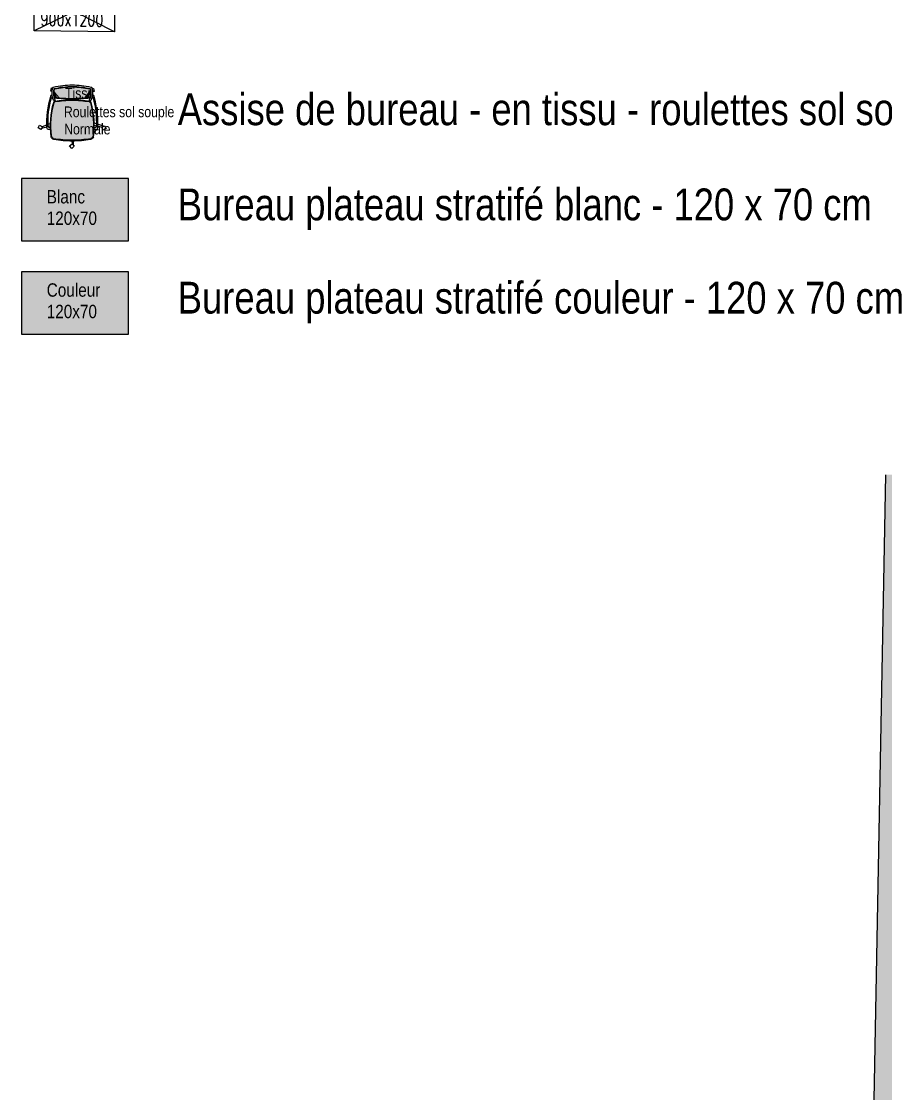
# Model space of a CAD drawing. Extents: x -28.9 to 23.3, y -8.4 to 57.6.
# Drawn here: x -25.82 to -16.13, y 7.28 to 19.31 of the extents above; entities that cross this region are included whole.
import ezdxf
from ezdxf.enums import TextEntityAlignment as Align

# ---------------------------------------------------------------- set-up
doc = ezdxf.new("R2010")
doc.units = 0
doc.header["$LTSCALE"] = 0.001
doc.linetypes.add('HIDDEN', pattern=[9.525, 6.35, -3.175])
for name, color, linetype in [('01-STR_MACONNERIE_HACH', 252, 'Continuous'), ('A-Etiq_Mob', 7, 'Continuous'), ('A-MobilierAQ', 7, 'Continuous')]:
    doc.layers.add(name, color=color, linetype=linetype)
doc.layers.add('A-mobilier', color=7, linetype='Continuous', true_color=0x666666)
doc.layers.add('couleur siege', color=1, linetype='Continuous', true_color=0xff0000)
doc.styles.add('ROMAND', font='romand', dxfattribs={"width": 0.7})
doc.styles.get("Standard").update_dxf_attribs({"font": 'ARIALN.TTF'})

# ---------------------------------------------------------------- blocks, each defined once
blk = doc.blocks.new('Xref-R1-2018-11')
at = {"layer": '01-STR_MACONNERIE_HACH'}
h = blk.add_hatch(color=256, dxfattribs=at)
h.dxf.hatch_style = 1
h.paths.add_polyline_path([(-9.908, 6.599), (-9.855, 6.598), (-9.854, 6.658), (-9.904, 6.659), (-9.902, 6.976), (-10.895, 6.982), (-10.897, 6.665), (-10.947, 6.665), (-10.947, 6.605), (-10.894, 6.605), (-10.871, 6.361), (-9.935, 6.355)])
h.paths.add_polyline_path([(-6.959, 6.957), (-8.584, 6.968), (-8.586, 6.65), (-8.636, 6.65), (-8.637, 6.59), (-8.584, 6.59), (-8.56, 6.346), (-6.992, 6.336), (-6.965, 6.58), (-6.912, 6.579), (-6.911, 6.639), (-6.961, 6.64)])
h.paths.add_polyline_path([(-3.984, 6.938), (-5.642, 6.949), (-5.644, 6.631), (-5.694, 6.632), (-5.694, 6.572), (-5.641, 6.571), (-5.617, 6.327), (-4.017, 6.317), (-3.99, 6.561), (-3.937, 6.56), (-3.936, 6.62), (-3.986, 6.621)])
h.paths.add_polyline_path([(-1.671, 6.923), (-2.666, 6.93), (-2.669, 6.612), (-2.719, 6.613), (-2.719, 6.553), (-2.666, 6.552), (-2.642, 6.308), (-1.704, 6.302), (-1.677, 6.546), (-1.624, 6.546), (-1.623, 6.606), (-1.673, 6.606)])
h.paths.add_polyline_path([(1.239, 6.905), (-0.354, 6.915), (-0.356, 6.597), (-0.406, 6.598), (-0.406, 6.538), (-0.353, 6.537), (-0.329, 6.293), (1.235, 6.283), (1.237, 6.527), (1.287, 6.527), (1.287, 6.587), (1.237, 6.587)])
h.paths.add_polyline_path([(4.261, 4.563), (4.039, 4.878), (3.794, 4.705), (3.744, 4.67), (3.441, 4.457), (3.737, 4.037), (4.142, 3.928), (4.173, 4.044), (4.125, 4.057)])
h.paths.add_polyline_path([(6.483, 4.625), (6.363, 4.826), (6.405, 4.859), (6.368, 4.906), (6.337, 4.882), (6.204, 5.054), (5.329, 4.375), (5.218, 4.388), (5.061, 3.805), (5.013, 3.818), (4.982, 3.702), (5.212, 3.64)])
edge = h.paths.add_edge_path()
edge.add_line((8.9, 6.498), (8.899, 6.5))
edge.add_line((8.899, 6.5), (11.013, 3.677))
edge.add_arc((11.38, 2.366), 1.361, 46.8852, 105.6326, ccw=False)
edge.add_line((12.311, 3.36), (9.178, 7.531))
edge.add_line((9.178, 7.531), (8.628, 7.127))
edge.add_line((8.628, 7.127), (8.722, 7.005))
edge.add_line((8.722, 7.005), (7.596, 6.132))
edge.add_line((7.596, 6.132), (7.729, 5.961))
edge.add_line((7.729, 5.961), (7.698, 5.937))
edge.add_line((7.698, 5.937), (7.735, 5.889))
edge.add_line((7.735, 5.889), (7.782, 5.926))
edge.add_line((7.782, 5.926), (7.947, 5.76))
edge.add_line((7.947, 5.76), (8.511, 6.197))
edge.add_line((8.511, 6.197), (8.51, 6.198))
edge.add_line((8.51, 6.198), (8.511, 6.197))
edge.add_line((8.511, 6.197), (8.9, 6.498))
edge = h.paths.add_edge_path()
edge.add_line((12.594, 2.983), (12.311, 3.36))
edge.add_arc((11.38, 2.366), 1.361, 46.8852, 105.6326)
edge.add_line((11.013, 3.677), (12.535, 1.646))
edge.add_arc((11.38, 2.366), 1.361, 328.0427, 359.269)
edge.add_arc((11.38, 2.366), 1.361, 359.269, 386.9277)
edge = h.paths.add_edge_path()
edge.add_arc((11.38, 2.366), 1.361, -0.731, 26.9277, ccw=False)
edge.add_arc((11.38, 2.366), 1.361, 328.0427, 359.269, ccw=False)
edge.add_line((12.535, 1.646), (16.884, -4.159))
edge.add_line((16.884, -4.159), (16.19, -4.68))
edge.add_line((16.19, -4.68), (16.294, -4.834))
edge.add_line((16.294, -4.834), (16.246, -4.871))
edge.add_line((16.246, -4.871), (16.282, -4.919))
edge.add_line((16.282, -4.919), (16.336, -4.878))
edge.add_line((16.336, -4.878), (16.42, -4.99))
edge.add_line((16.42, -4.99), (16.932, -4.606))
edge.add_line((16.932, -4.606), (17.12, -4.69))
edge.add_line((17.12, -4.69), (17.91, -4.096))
edge.add_line((17.91, -4.096), (12.594, 2.983))
h.paths.add_polyline_path([(14.898, -6.133), (15.405, -5.752), (15.321, -5.64), (15.375, -5.599), (15.339, -5.551), (15.291, -5.588), (15.286, -5.582), (15.172, -5.445), (14.029, -6.304), (14.155, -6.483), (14.106, -6.52), (14.142, -6.568), (14.197, -6.527), (14.369, -6.756), (14.442, -6.701), (14.496, -6.772), (14.616, -6.682), (14.655, -6.734), (14.886, -6.561), (14.793, -6.438), (14.938, -6.329)])
h.paths.add_polyline_path([(13.338, -7.641), (13.285, -7.57), (13.409, -7.477), (13.237, -7.248), (13.291, -7.207), (13.255, -7.159), (13.207, -7.195), (13.069, -7.023), (12.028, -7.806), (12.154, -7.986), (12.106, -8.023), (12.142, -8.071), (12.196, -8.03), (12.368, -8.259), (12.536, -8.133), (12.589, -8.204), (12.854, -8.005), (12.894, -8.057), (13.109, -7.895), (13.07, -7.843)])
h.paths.add_polyline_path([(11.229, -8.756), (11.283, -8.716), (11.247, -8.668), (11.199, -8.704), (11.06, -8.53), (10.075, -9.273), (10.075, -9.273), (10.065, -9.28), (10.191, -9.458), (10.12, -9.511), (10.156, -9.559), (10.21, -9.518), (10.384, -9.749), (10.524, -9.644), (10.577, -9.715), (10.84, -9.517), (10.88, -9.569), (11.096, -9.407), (11.056, -9.355), (11.33, -9.149), (11.277, -9.078), (11.401, -8.985)])
h.paths.add_polyline_path([(9.273, -10.583), (9.412, -10.478), (9.239, -10.248), (9.293, -10.207), (9.257, -10.159), (9.187, -10.212), (9.051, -10.042), (8.125, -10.737), (8.251, -10.918), (8.184, -10.968), (8.22, -11.016), (8.275, -10.975), (8.446, -11.204), (8.575, -11.107), (8.629, -11.178), (8.872, -10.996), (8.911, -11.048), (9.127, -10.886), (9.088, -10.834), (9.326, -10.655)])
h.paths.add_polyline_path([(7.391, -11.996), (7.501, -11.914), (7.329, -11.686), (7.383, -11.645), (7.347, -11.597), (7.281, -11.646), (7.143, -11.475), (6.323, -12.091), (6.453, -12.277), (6.373, -12.336), (6.41, -12.384), (6.464, -12.343), (6.632, -12.567), (6.694, -12.52), (6.747, -12.591), (6.99, -12.408), (7.03, -12.461), (7.246, -12.299), (7.206, -12.246), (7.445, -12.067)])
h.paths.add_polyline_path([(5.625, -13.323), (5.678, -13.283), (5.51, -13.059), (5.565, -13.019), (5.529, -12.971), (5.45, -13.03), (5.308, -12.853), (5.072, -13.03), (4.502, -13.023), (4.499, -13.236), (4.45, -13.235), (4.449, -13.295), (4.499, -13.296), (4.495, -13.602), (4.739, -13.605), (4.738, -13.704), (4.899, -13.706), (4.898, -13.776), (5.299, -13.781), (5.621, -13.539), (5.605, -13.469), (5.688, -13.407)])
h.paths.add_polyline_path([(3.316, -13.008), (2.435, -12.997), (2.432, -13.2), (2.382, -13.199), (2.382, -13.259), (2.431, -13.26), (2.427, -13.576), (2.534, -13.577), (2.533, -13.646), (2.727, -13.648), (2.726, -13.712), (2.997, -13.715), (2.998, -13.652), (3.18, -13.654), (3.181, -13.586), (3.309, -13.587), (3.313, -13.28), (3.363, -13.281), (3.364, -13.221), (3.314, -13.22)])
h.paths.add_polyline_path([(1.249, -12.981), (-0.601, -12.958), (-0.629, -13.165), (-0.697, -13.165), (-0.696, -13.225), (-0.648, -13.225), (-0.652, -13.537), (-0.615, -13.537), (-0.615, -13.606), (-0.428, -13.608), (-0.429, -13.671), (-0.155, -13.675), (-0.155, -13.612), (0.033, -13.614), (0.035, -13.51), (0.532, -13.516), (0.53, -13.62), (0.701, -13.623), (0.701, -13.686), (0.964, -13.689), (0.965, -13.626), (1.142, -13.628), (1.143, -13.56), (1.242, -13.561), (1.246, -13.245), (1.296, -13.245), (1.296, -13.185), (1.246, -13.185)])
h.paths.add_polyline_path([(-2.051, -12.939), (-2.894, -12.929), (-2.923, -13.15), (-2.992, -13.149), (-2.992, -13.209), (-2.942, -13.21), (-2.946, -13.507), (-2.81, -13.509), (-2.811, -13.578), (-2.625, -13.58), (-2.626, -13.643), (-2.357, -13.647), (-2.356, -13.584), (-2.159, -13.586), (-2.158, -13.517), (-2.036, -13.519), (-2.032, -13.207), (-1.963, -13.208), (-1.962, -13.148), (-2.029, -13.148)])
h.paths.add_polyline_path([(-4.35, -13.192), (-4.257, -13.193), (-4.257, -13.133), (-4.323, -13.132), (-4.347, -12.91), (-5.919, -12.89), (-5.951, -13.135), (-6.019, -13.134), (-6.02, -13.194), (-5.97, -13.195), (-5.972, -13.322), (-5.41, -13.329), (-5.412, -13.476), (-5.351, -13.477), (-5.352, -13.566), (-5.099, -13.57), (-5.1, -13.646), (-4.784, -13.65), (-4.783, -13.574), (-4.52, -13.577), (-4.519, -13.487), (-4.354, -13.489)])
h.paths.add_polyline_path([(-10.335, -12.834), (-11.181, -12.823), (-11.213, -13.068), (-11.281, -13.067), (-11.282, -13.127), (-11.232, -13.128), (-11.236, -13.434), (-11.09, -13.436), (-11.091, -13.514), (-10.892, -13.516), (-10.893, -13.576), (-10.622, -13.579), (-10.621, -13.52), (-10.422, -13.522), (-10.422, -13.444), (-10.297, -13.446), (-10.293, -13.14), (-10.243, -13.141), (-10.242, -13.081), (-10.309, -13.08)])
edge = h.paths.add_edge_path()
edge.add_line((2.572, 5.691), (3.17, 6.112))
edge.add_line((3.17, 6.112), (3.014, 6.333))
edge.add_arc((1.844, 5.411), 1.49, 38.2323, 77.6185)
edge.add_line((2.163, 6.866), (2.163, 6.899))
edge.add_line((2.163, 6.899), (1.978, 6.9))
edge.add_line((1.978, 6.9), (1.976, 6.583))
edge.add_line((1.976, 6.583), (1.926, 6.583))
edge.add_line((1.926, 6.583), (1.926, 6.523))
edge.add_line((1.926, 6.523), (1.976, 6.523))
edge.add_line((1.976, 6.523), (1.974, 6.279))
edge.add_line((1.974, 6.279), (2.158, 6.278))
edge.add_line((2.158, 6.278), (2.572, 5.691))
h.paths.add_polyline_path([(-13.535, -3.406), (-13.535, -4.406)], flags=17)
h.paths.add_polyline_path([(-13.535, -3.406), (-12.904, -3.406), (-12.839, 0.075), (-12.836, 0.23), (-12.829, 0.605), (-12.825, 0.804), (-12.721, 6.373), (-12.245, 6.37), (-12.218, 6.613), (-12.165, 6.613), (-12.165, 6.673), (-12.215, 6.673), (-12.213, 6.991), (-12.915, 6.995), (-12.913, 7.35), (-13.403, 7.353), (-13.791, -13.402), (-13.287, -13.408), (-13.288, -13.486), (-13.1, -13.488), (-13.101, -13.548), (-12.842, -13.551), (-12.812, -13.492), (-12.642, -13.494), (-12.641, -13.384), (-12.601, -13.384), (-12.597, -13.11), (-12.547, -13.111), (-12.547, -13.051), (-12.613, -13.05), (-12.639, -12.804), (-13.079, -12.799), (-12.922, -4.406), (-13.535, -4.406)])
blk.add_line((-13.403, 7.353), (-13.791, -13.402))
blk = doc.blocks.new('Poste127Couleur')
at = {"transparency": 33554582}
h = blk.add_hatch(color=256, dxfattribs=at)
h.dxf.hatch_style = 1
h.set_gradient(color1=(169, 83, 160), color2=(255, 246, 230), tint=1, name='CURVED')
h.paths.add_polyline_path([(0, 0.703), (0, 0.003), (1.2, 0.003), (1.2, 0.703)])
blk.add_lwpolyline([(0, 0.7), (0, 0), (1.2, 0), (1.2, 0.7)], close=True)
at = {"layer": 'A-Etiq_Mob'}
for tag, p in [('STRATIFIE', (0.284, 0.421)), ('DIM', (0.284, 0.18))]:
    blk.add_attdef(tag, p, '', height=0.15, dxfattribs=at)
blk = doc.blocks.new('Poste127')
at = {"transparency": 33554582}
h = blk.add_hatch(color=256, dxfattribs=at)
h.dxf.hatch_style = 1
h.set_gradient(color1=(199, 200, 202), color2=(255, 246, 230), tint=1, name='CURVED')
h.paths.add_polyline_path([(0, 0.7), (0, 0), (1.2, 0), (1.2, 0.7)])
blk.add_lwpolyline([(0, 0.7), (0, 0), (1.2, 0), (1.2, 0.7)], close=True)
at = {"layer": 'A-Etiq_Mob'}
for tag, p in [('FINITION', (0.284, 0.421)), ('DIM', (0.284, 0.18))]:
    blk.add_attdef(tag, p, '', height=0.15, dxfattribs=at)
blk = doc.blocks.new('chaise')
at = {"layer": 'A-mobilier', "ltscale": 0.1, "true_color": 0xc7c8ca}
h = blk.add_hatch(color=9, dxfattribs=at)
h.dxf.hatch_style = 1
h.paths.add_polyline_path([(0.272, 0.456, 0.30076), (0.236, 0.489, 0.043342), (0.008, 0.509, 0.043342), (-0.219, 0.489, 0.300759), (-0.255, 0.456, 0.09791), (-0.223, 0.027, 0.292085), (-0.207, 0.013, 0.040929), (0.008, -0.005, 0.040929), (0.223, 0.013, 0.292085), (0.239, 0.027, 0.09791)])
h.paths.add_polyline_path([(0.159, -0.024, 0.015765), (0.008, -0.018, 0.016739), (-0.152, -0.025), (-0.19, -0.069), (-0.218, -0.103, 0.040824), (-0.213, -0.142, 0.054873), (0.008, -0.167, 0.054873), (0.23, -0.142, 0.02252), (0.233, -0.121), (0.219, -0.101)])
h.paths.add_polyline_path([(0.191, -0.026, 0.003373), (0.159, -0.024), (0.219, -0.101), (0.233, -0.121, 0.02535), (0.235, -0.097)])
h.paths.add_polyline_path([(0.226, -0.03, 0.0036), (0.191, -0.026), (0.235, -0.097, 0.0714)])
h.paths.add_polyline_path([(-0.152, -0.025, 0.003505), (-0.185, -0.027), (-0.196, -0.043), (-0.217, -0.075, 0.030269), (-0.218, -0.103), (-0.19, -0.069)])
h.paths.add_polyline_path([(-0.185, -0.027, 0.002494), (-0.209, -0.03, 0.048116), (-0.217, -0.075), (-0.196, -0.043)], flags=17)
at = {"layer": 'A-mobilier'}
for p, q in [((0.004, 0.509), (0.006, 0.543)), ((0.022, 0.558), (0.023, 0.509)), ((-0.374, 0.349), (-0.308, 0.33)), ((-0.308, 0.308), (-0.363, 0.33)), ((-0.292, 0.326), (-0.283, 0.323)), ((-0.262, 0.365), (-0.287, 0.365)), ((-0.263, 0.345), (-0.272, 0.345)), ((0.279, 0.365), (0.303, 0.365)), ((0.279, 0.345), (0.288, 0.345)), ((0.279, 0.31), (0.309, 0.317)), ((0.309, 0.293), (0.279, 0.282)), ((0.324, 0.32), (0.378, 0.334)), ((0.398, 0.325), (0.324, 0.298)), ((-0.242, -0.066), (-0.241, -0.066)), ((-0.19, -0.069), (-0.219, -0.105)), ((-0.217, -0.075), (-0.196, -0.043)), ((0.233, -0.121), (0.219, -0.101)), ((0.258, -0.066), (0.257, -0.066))]:
    blk.add_line(p, q, dxfattribs=at)
at = {"layer": 'A-mobilier', "linetype": 'HIDDEN'}
for p, q in [((-0.263, 0.29), (-0.293, 0.302)), ((-0.283, 0.323), (-0.263, 0.317)), ((-0.196, -0.043), (-0.185, -0.027)), ((-0.152, -0.025), (-0.19, -0.069)), ((0.219, -0.101), (0.159, -0.024)), ((0.191, -0.026), (0.235, -0.097))]:
    blk.add_line(p, q, dxfattribs=at)
at = {"layer": 'A-mobilier'}
for points in [[(-0.024, 0.57), (0.006, 0.543), (0.034, 0.572), (0.003, 0.6)], [(-0.398, 0.31), (-0.363, 0.331), (-0.383, 0.366), (-0.418, 0.345)], [(0.395, 0.371), (0.378, 0.334), (0.415, 0.317), (0.432, 0.354)]]:
    blk.add_lwpolyline(points, close=True, dxfattribs=at)
for points in [[(-0.243, -0.109), (-0.259, -0.113), (-0.25, -0.153), (-0.237, -0.15)], [(0.255, -0.145), (0.275, -0.147), (0.28, -0.107), (0.259, -0.105)]]:
    blk.add_lwpolyline(points, dxfattribs=at)
for centre, radius, start, end in [((0.845, 0.323), 1.108, 173.1278, 195.4958), ((0.845, 0.323), 1.103, 173.7387, 195.3268), ((-0.212, 0.445), 0.0447, 99.9272, 166.8835), ((-0.203, 0.434), 0.0495, 115.9014, 169.3298), ((-0.019, -0.687), 1.184, 88.7046, 100.0235), ((0.008, -0.811), 1.32, 90, 99.927), ((0.008, -0.811), 1.32, 80.073, 90), ((0.035, -0.687), 1.184, 79.9765, 91.2954), ((-0.829, 0.323), 1.103, 344.6732, 6.2613), ((0.228, 0.445), 0.0447, 13.1165, 80.0728), ((-0.829, 0.323), 1.108, 344.5042, 6.8722), ((0.219, 0.434), 0.0495, 10.6702, 64.0986), ((1.039, 0.304), 1.347, 178.2197, 195.2822), ((-0.287, 0.345), 0.02, 90, 178.2197), ((0.842, 0.272), 1.135, 177.2781, 195.5028), ((-0.272, 0.325), 0.02, 90, 177.2781), ((-0.826, 0.272), 1.135, 344.4972, 2.7219), ((-1.023, 0.304), 1.347, 344.7178, 1.7803), ((0.288, 0.325), 0.02, 2.7219, 90), ((0.303, 0.345), 0.02, 1.7803, 90), ((-0.207, -0.008), 0.02, 80.7555, 159.0187), ((-0.204, 0.032), 0.02, 195.4958, 260.6251), ((0.02, -0.095), 0.243, 156.8702, 192.2258), ((-0.2, 0.037), 0.02, 195.3268, 260.7665), ((0.008, 1.315), 1.32, 260.6251, 270), ((-0.186, -0.008), 0.02, 114.7785, 159.0187), ((0.008, 1.315), 1.315, 260.7665, 270), ((0.008, 1.315), 1.315, 270, 279.2335), ((0.008, 1.315), 1.32, 270, 279.3749), ((0.202, -0.008), 0.02, 20.9813, 65.2215), ((0.216, 0.037), 0.02, 279.2335, 344.6732), ((0.223, -0.008), 0.02, 20.9813, 99.2445), ((-0.003, -0.095), 0.243, 347.7742, 23.1298), ((0.22, 0.032), 0.02, 279.3749, 344.5042), ((-0.241, -0.046), 0.02, 195.2822, 270), ((-0.233, -0.026), 0.02, 195.5028, 252.7294), ((0.02, -0.095), 0.263, 159.0187, 193.9621), ((0.02, -0.095), 0.238, 164.1556, 191.4603), ((0.031, -2.412), 2.399, 90.5363, 95.8288), ((0.031, -2.412), 2.394, 90.5374, 95.7482), ((-0.014, -2.412), 2.399, 84.1712, 89.4637), ((-0.014, -2.412), 2.394, 84.2518, 89.4626), ((-0.003, -0.095), 0.238, 348.5397, 15.8444), ((-0.003, -0.095), 0.263, 346.0379, 20.9813), ((0.249, -0.026), 0.02, 287.2706, 344.4972), ((0.257, -0.046), 0.02, 270, 344.7178), ((-0.22, -0.145), 0.02, 218.589, 257.0335), ((0.01, 0.853), 1.044, 257.0335, 269.9004), ((0.01, 0.853), 1.024, 257.1546, 269.8984), ((0.01, 0.853), 1.019, 257.3346, 269.8979), ((0.006, 0.853), 1.019, 270.1021, 282.6654), ((0.006, 0.853), 1.024, 270.1016, 282.8454), ((0.006, 0.853), 1.044, 270.0996, 282.9665), ((0.236, -0.145), 0.02, 282.9665, 321.411)]:
    blk.add_arc(centre, radius, start, end, dxfattribs=at)
blk = doc.blocks.new('SiègeT1')
at = {"layer": 'couleur siege', "true_color": 0x8a6689}
for points in [[(-0.194, 0.224), (-0.077, 0.21), (0.039, 0.212), (0.155, 0.217), (0.198, 0.222), (0.203, 0.244), (0.204, 0.282), (0.201, 0.321), (0.123, 0.338), (0.039, 0.343), (-0.023, 0.345), (-0.098, 0.338), (-0.149, 0.331), (-0.196, 0.322), (-0.202, 0.3), (-0.201, 0.265)], [(-0.208, -0.236), (-0.225, -0.22), (-0.234, -0.197), (-0.236, -0.14), (-0.238, -0.076), (-0.234, -0.012), (-0.228, 0.045), (-0.218, 0.102), (-0.211, 0.132), (-0.201, 0.169), (-0.197, 0.177), (-0.184, 0.18), (-0.12, 0.188), (-0.049, 0.193), (0.009, 0.195), (0.077, 0.193), (0.132, 0.188), (0.169, 0.183), (0.191, 0.179), (0.199, 0.177), (0.204, 0.173), (0.207, 0.164), (0.219, 0.115), (0.231, 0.045), (0.237, -0.005), (0.241, -0.063), (0.241, -0.105), (0.24, -0.159), (0.236, -0.197), (0.235, -0.21), (0.229, -0.22), (0.222, -0.229), (0.213, -0.234), (0.207, -0.236), (0.175, -0.242), (0.114, -0.248), (0.051, -0.251), (-0.05, -0.252), (-0.126, -0.247), (-0.191, -0.238)]]:
    blk.add_hatch(color=8, dxfattribs=at).paths.add_polyline_path(points)
at = {"extrusion": (0, 0, -1), "xscale": 0.8999999999999986, "yscale": 0.8999999999999986, "zscale": -0.9, "rotation": 180}
blk.add_blockref('chaise', (0.005, 0.195), dxfattribs=at)
at = {"layer": 'A-Etiq_Mob', "style": 'ROMAND', "width": 0.7}
for tag, p in [('FINITION', (-0.079, 0.177)), ('PIETEMENT', (-0.091, -0.031)), ('ASSISE', (-0.088, -0.224)), ('COULEUR', (-0.104, -0.424))]:
    blk.add_attdef(tag, p, '', height=0.15, dxfattribs=at)
blk = doc.blocks.new('armoire90')
blk.add_lwpolyline([(0, 0.45), (0, 0), (0.9, 0), (0.9, 0.45)], close=True)
for points in [[(0.9, 0), (0, 0.45)], [(0.9, 0.45), (0, 0)]]:
    blk.add_lwpolyline(points)
at = {"layer": 'A-Etiq_Mob', "style": 'ROMAND', "width": 0.7}
for tag, p in [('DIMENSION', (0.068, 0.242)), ('FINITION', (0.068, 0.001)), ('PORTES', (0.068, -0.239))]:
    blk.add_attdef(tag, p, '', height=0.15, dxfattribs=at)

msp = doc.modelspace()

# ---------------------------------------------------------------- block references
at = {"ltscale": 0.01}
msp.add_blockref('Xref-R1-2018-11', (-2.724, 6.869), dxfattribs=at)
at = {"layer": 'A-mobilier'}
ref = msp.add_blockref('SiègeT1', (-25.255, 18.227), dxfattribs=at)
ref.add_attrib('FINITION', 'Tissu', dxfattribs={"layer": 'A-Etiq_Mob', "height": 0.12}).set_placement((-25.334, 18.405), align=Align.BOTTOM_LEFT)
ref.add_attrib('ASSISE', 'Normale', dxfattribs={"layer": 'A-Etiq_Mob', "height": 0.12}).set_placement((-25.343, 18.003), align=Align.BOTTOM_LEFT)
ref.add_attrib('PIETEMENT', 'Roulettes sol souple', dxfattribs={"layer": 'A-Etiq_Mob', "height": 0.12}).set_placement((-25.346, 18.196), align=Align.BOTTOM_LEFT)
at = {"layer": 'A-mobilier', "ltscale": 0.1}
ref = msp.add_blockref('Poste127', (-25.823, 16.844), dxfattribs=at)
ref.add_attrib('STRATIFIE', 'Blanc', (-25.539, 17.265), dxfattribs={"layer": 'A-Etiq_Mob', "ltscale": 0.1, "height": 0.15})
ref.add_attrib('DIM', '120x70', (-25.539, 17.024), dxfattribs={"layer": 'A-Etiq_Mob', "ltscale": 0.1, "height": 0.15})
msp.add_blockref('Poste127Couleur', (-25.823, 15.798), dxfattribs=at).add_auto_attribs({'STRATIFIE': 'Couleur', 'DIM': '120x70'})
at = {"layer": 'A-MobilierAQ', "ltscale": 0.1}
ref = msp.add_blockref('armoire90', (-25.675, 19.649), dxfattribs=dict(at, xscale=-1, rotation=179.4392027716665))
ref.add_attrib('DIMENSION', '900x1200', (-25.61, 19.257), dxfattribs={"layer": 'A-Etiq_Mob', "ltscale": 0.1, "height": 0.15, "rotation": 359.4392, "style": 'ROMAND', "width": 0.7})

# ---------------------------------------------------------------- texts
at = {"layer": 'A-mobilier', "ltscale": 0.1, "char_height": 0.3565, "attachment_point": 1}
for s, width, insert in [('Assise de bureau - en tissu - roulettes sol souple', 10.3762, (-24.069, 18.499)), ('Bureau plateau stratifé blanc - 120 x 70 cm ', 7.98684, (-24.069, 17.432)), ('Bureau plateau stratifé couleur - 120 x 70 cm ', 9.14568, (-24.069, 16.386))]:
    msp.add_mtext_dynamic_manual_height_columns(s, width=width, gutter_width=12.5, heights=[0], dxfattribs=dict(at, insert=insert))

doc.saveas('drawing.dxf')
